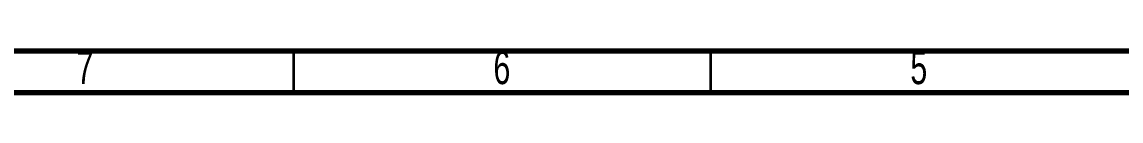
# Model space of a CAD drawing. Header units: millimetres. Extents: x -1615 to 4166, y 5 to 3174.
# Drawn here: x 82.4 to 214.2, y 670.9 to 675.9 of the extents above; entities that cross this region are included whole.
import ezdxf

# ---------------------------------------------------------------- set-up
doc = ezdxf.new("R2010")
doc.units = ezdxf.units.MM
doc.header["$LTSCALE"] = 0.25
doc.layers.get('0').update_dxf_attribs({"lineweight": 50})
doc.styles.add('SLDTEXTSTYLE0', font='TXT', dxfattribs={"width": 0.686449})

msp = doc.modelspace()

# ---------------------------------------------------------------- linework, layer by layer
at = {"color": 7, "linetype": 'Continuous', "lineweight": 70}
for p, q in [((15, 675.863), (415, 675.863)), ((20, 670.863), (410, 670.863))]:
    msp.add_line(p, q, dxfattribs=at)
at = {"color": 7, "linetype": 'Continuous', "lineweight": 35}
for p, q in [((115, 670.863), (115, 675.863)), ((165, 670.863), (165, 675.863))]:
    msp.add_line(p, q, dxfattribs=at)

# ---------------------------------------------------------------- texts
at = {"color": 7, "linetype": 'Continuous', "lineweight": 0, "char_height": 3.969, "attachment_point": 2, "style": 'SLDTEXTSTYLE0'}
for s, insert in [('7', (89.96, 675.834)), ('6', (139.96, 675.834)), ('5', (189.96, 675.834))]:
    msp.add_mtext(s, dxfattribs=dict(at, insert=insert))

doc.saveas('drawing.dxf')
